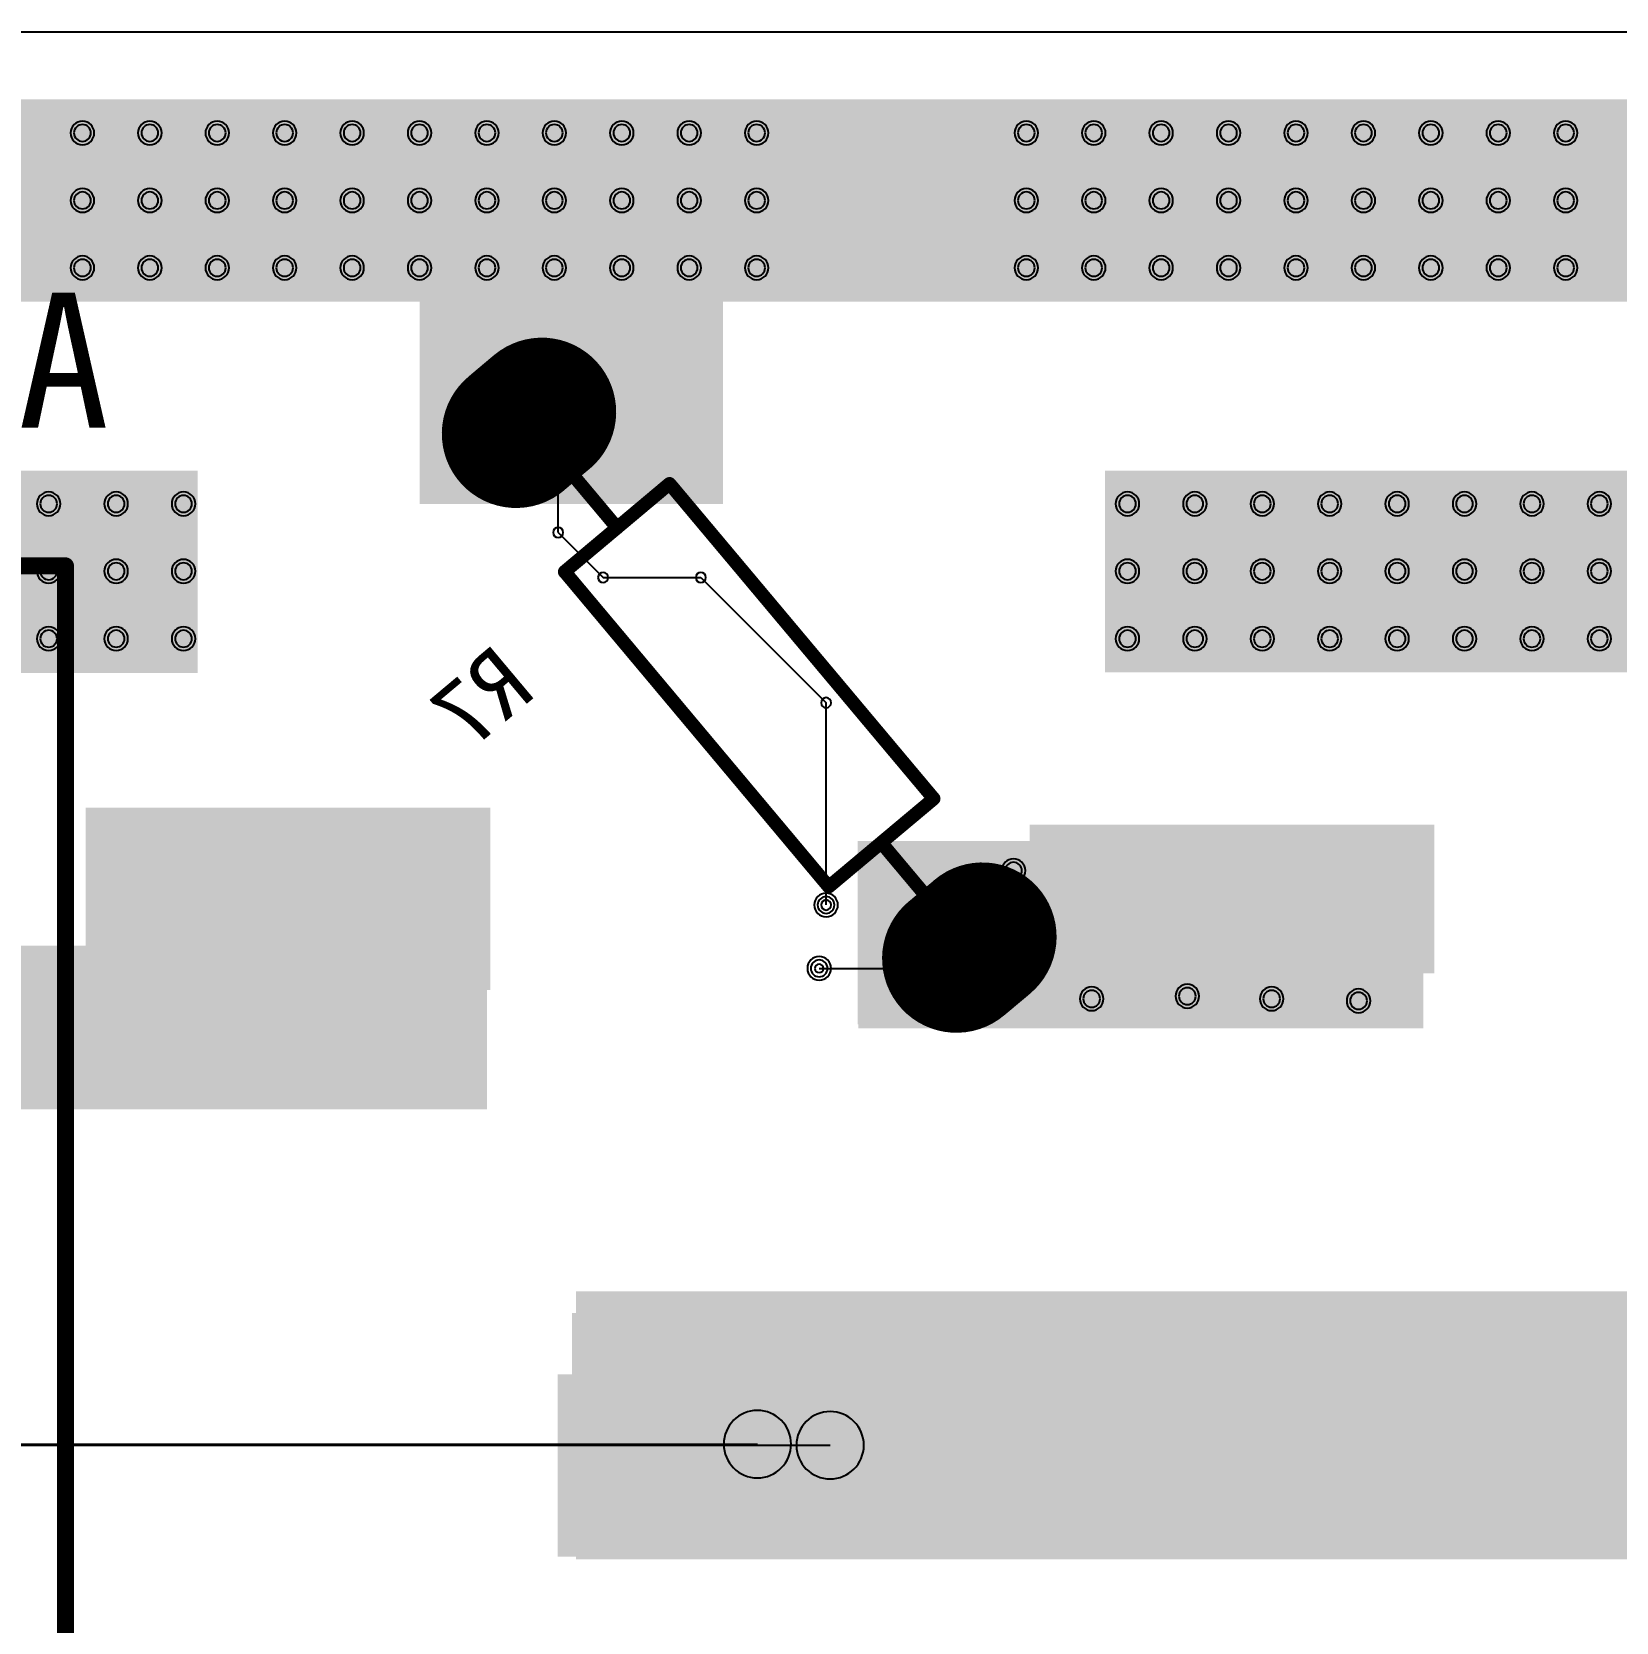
# Model space of a CAD drawing. Header units: inches. Extents: x 32166 to 34772, y 2386 to 4229.
# Drawn here: x 33185.8 to 33287.4, y 3170.2 to 3272.1 of the extents above; entities that cross this region are included whole.
import ezdxf

# ---------------------------------------------------------------- set-up
doc = ezdxf.new("R2010")
doc.units = ezdxf.units.IN
doc.header["$LTSCALE"] = 0.64311
doc.header["$MEASUREMENT"] = 0
for name, color, linetype in [('BOTTOMLAYER', 5, 'CONTINUOUS'), ('BOTTOMOVERLAY', 54, 'CONTINUOUS'), ('BOTTOMPASTE', 16, 'CONTINUOUS'), ('BOTTOMSOLDER', 6, 'CONTINUOUS'), ('KEEPOUTLAYER', 6, 'CONTINUOUS'), ('MULTILAYER', 9, 'CONTINUOUS')]:
    doc.layers.add(name, color=color, linetype=linetype)
doc.styles.get("Standard").update_dxf_attribs({"font": 'txt', "width": 0.8})

msp = doc.modelspace()

# ---------------------------------------------------------------- linework, layer by layer
at = {"layer": 'BOTTOMLAYER'}
for p, q in [((33219.57, 3239.97), (33219.57, 3244.45)), ((33219.57, 3239.97), (33222.45, 3237.09)), ((33222.45, 3237.09), (33228.72, 3237.09)), ((33228.72, 3237.09), (33236.74, 3229.07)), ((33236.74, 3216.11), (33236.74, 3229.07)), ((33245.2, 3212.05), (33245.92, 3212.76)), ((33245.92, 3212.76), (33245.92, 3213.38)), ((33236.3, 3212.05), (33236.3, 3212.05)), ((33236.3, 3212.05), (33245.2, 3212.05)), ((33136.14, 3181.57), (33232.34, 3181.57))]:
    msp.add_line(p, q, dxfattribs=at)
for points, const_width in [([(33218.53, 3247.7), (33216.88, 3246.31)], 8.64), ([(33219.07, 3244.03), (33220.06, 3244.86)], 2.16), ([(33246.75, 3214.07), (33245.09, 3212.68)], 8.64)]:
    msp.add_lwpolyline(points, dxfattribs=dict(at, const_width=const_width))
for points, const_width in [([(33217.14, 3249.35, 1), (33219.92, 3246.04, 1)], 4.32), ([(33215.49, 3247.96, 1), (33218.27, 3244.65, 1)], 4.32), ([(33218.72, 3244.44, 1), (33219.42, 3243.62, 1)], 1.08), ([(33219.72, 3245.28, 1), (33220.41, 3244.45, 1)], 1.08), ([(33245.36, 3215.73, 1), (33248.13, 3212.42, 1)], 4.32), ([(33243.7, 3214.34, 1), (33246.48, 3211.03, 1)], 4.32)]:
    msp.add_lwpolyline(points, format="xyb", close=True, dxfattribs=dict(at, const_width=const_width))
for centre, radius, start, end in [((33189.09, 3265.57), 0.54, 0, 180), ((33189.09, 3265.57), 0.54, 180, 0), ((33193.41, 3265.57), 0.54, 0, 180), ((33193.41, 3265.57), 0.54, 180, 0), ((33197.73, 3265.57), 0.54, 0, 180), ((33197.73, 3265.57), 0.54, 180, 0), ((33202.05, 3265.57), 0.54, 0, 180), ((33202.05, 3265.57), 0.54, 180, 0), ((33206.37, 3265.57), 0.54, 0, 180), ((33206.37, 3265.57), 0.54, 180, 0), ((33210.69, 3265.57), 0.54, 0, 180), ((33210.69, 3265.57), 0.54, 180, 0), ((33215.01, 3265.57), 0.54, 0, 180), ((33215.01, 3265.57), 0.54, 180, 0), ((33219.33, 3265.57), 0.54, 0, 180), ((33219.33, 3265.57), 0.54, 180, 0), ((33223.65, 3265.57), 0.54, 0, 180), ((33223.65, 3265.57), 0.54, 180, 0), ((33227.97, 3265.57), 0.54, 0, 180), ((33227.97, 3265.57), 0.54, 180, 0), ((33232.29, 3265.57), 0.54, 0, 180), ((33232.29, 3265.57), 0.54, 180, 0), ((33249.57, 3265.57), 0.54, 0, 180), ((33249.57, 3265.57), 0.54, 180, 0), ((33253.89, 3265.57), 0.54, 0, 180), ((33253.89, 3265.57), 0.54, 180, 0), ((33258.21, 3265.57), 0.54, 0, 180), ((33258.21, 3265.57), 0.54, 180, 0), ((33262.53, 3265.57), 0.54, 0, 180), ((33262.53, 3265.57), 0.54, 180, 0), ((33266.85, 3265.57), 0.54, 0, 180), ((33266.85, 3265.57), 0.54, 180, 0), ((33271.17, 3265.57), 0.54, 0, 180), ((33271.17, 3265.57), 0.54, 180, 0), ((33275.49, 3265.57), 0.54, 0, 180), ((33275.49, 3265.57), 0.54, 180, 0), ((33279.81, 3265.57), 0.54, 0, 180), ((33279.81, 3265.57), 0.54, 180, 0), ((33284.13, 3265.57), 0.54, 0, 180), ((33284.13, 3265.57), 0.54, 180, 0), ((33189.09, 3261.25), 0.54, 0, 180), ((33193.41, 3261.25), 0.54, 0, 180), ((33197.73, 3261.25), 0.54, 0, 180), ((33202.05, 3261.25), 0.54, 0, 180), ((33206.37, 3261.25), 0.54, 0, 180), ((33210.69, 3261.25), 0.54, 0, 180), ((33215.01, 3261.25), 0.54, 0, 180), ((33219.33, 3261.25), 0.54, 0, 180), ((33223.65, 3261.25), 0.54, 0, 180), ((33227.97, 3261.25), 0.54, 0, 180), ((33232.29, 3261.25), 0.54, 0, 180), ((33249.57, 3261.25), 0.54, 0, 180), ((33253.89, 3261.25), 0.54, 0, 180), ((33258.21, 3261.25), 0.54, 0, 180), ((33262.53, 3261.25), 0.54, 0, 180), ((33266.85, 3261.25), 0.54, 0, 180), ((33271.17, 3261.25), 0.54, 0, 180), ((33275.49, 3261.25), 0.54, 0, 180), ((33279.81, 3261.25), 0.54, 0, 180), ((33284.13, 3261.25), 0.54, 0, 180), ((33189.09, 3261.25), 0.54, 180, 0), ((33193.41, 3261.25), 0.54, 180, 0), ((33197.73, 3261.25), 0.54, 180, 0), ((33202.05, 3261.25), 0.54, 180, 0), ((33206.37, 3261.25), 0.54, 180, 0), ((33210.69, 3261.25), 0.54, 180, 0), ((33215.01, 3261.25), 0.54, 180, 0), ((33219.33, 3261.25), 0.54, 180, 0), ((33223.65, 3261.25), 0.54, 180, 0), ((33227.97, 3261.25), 0.54, 180, 0), ((33232.29, 3261.25), 0.54, 180, 0), ((33249.57, 3261.25), 0.54, 180, 0), ((33253.89, 3261.25), 0.54, 180, 0), ((33258.21, 3261.25), 0.54, 180, 0), ((33262.53, 3261.25), 0.54, 180, 0), ((33266.85, 3261.25), 0.54, 180, 0), ((33271.17, 3261.25), 0.54, 180, 0), ((33275.49, 3261.25), 0.54, 180, 0), ((33279.81, 3261.25), 0.54, 180, 0), ((33284.13, 3261.25), 0.54, 180, 0), ((33189.09, 3256.93), 0.54, 0, 180), ((33193.41, 3256.93), 0.54, 0, 180), ((33197.73, 3256.93), 0.54, 0, 180), ((33202.05, 3256.93), 0.54, 0, 180), ((33206.37, 3256.93), 0.54, 0, 180), ((33210.69, 3256.93), 0.54, 0, 180), ((33215.01, 3256.93), 0.54, 0, 180), ((33219.33, 3256.93), 0.54, 0, 180), ((33223.65, 3256.93), 0.54, 0, 180), ((33227.97, 3256.93), 0.54, 0, 180), ((33232.29, 3256.93), 0.54, 0, 180), ((33249.57, 3256.93), 0.54, 0, 180), ((33253.89, 3256.93), 0.54, 0, 180), ((33258.21, 3256.93), 0.54, 0, 180), ((33262.53, 3256.93), 0.54, 0, 180), ((33266.85, 3256.93), 0.54, 0, 180), ((33271.17, 3256.93), 0.54, 0, 180), ((33275.49, 3256.93), 0.54, 0, 180), ((33279.81, 3256.93), 0.54, 0, 180), ((33284.13, 3256.93), 0.54, 0, 180), ((33189.09, 3256.93), 0.54, 180, 0), ((33193.41, 3256.93), 0.54, 180, 0), ((33197.73, 3256.93), 0.54, 180, 0), ((33202.05, 3256.93), 0.54, 180, 0), ((33206.37, 3256.93), 0.54, 180, 0), ((33210.69, 3256.93), 0.54, 180, 0), ((33215.01, 3256.93), 0.54, 180, 0), ((33219.33, 3256.93), 0.54, 180, 0), ((33223.65, 3256.93), 0.54, 180, 0), ((33227.97, 3256.93), 0.54, 180, 0), ((33232.29, 3256.93), 0.54, 180, 0), ((33249.57, 3256.93), 0.54, 180, 0), ((33253.89, 3256.93), 0.54, 180, 0), ((33258.21, 3256.93), 0.54, 180, 0), ((33262.53, 3256.93), 0.54, 180, 0), ((33266.85, 3256.93), 0.54, 180, 0), ((33271.17, 3256.93), 0.54, 180, 0), ((33275.49, 3256.93), 0.54, 180, 0), ((33279.81, 3256.93), 0.54, 180, 0), ((33284.13, 3256.93), 0.54, 180, 0), ((33219.57, 3244.45), 0.324, 0, 180), ((33219.57, 3244.45), 0.324, 180, 0), ((33186.93, 3241.81), 0.54, 0, 180), ((33191.25, 3241.81), 0.54, 0, 180), ((33195.57, 3241.81), 0.54, 0, 180), ((33256.05, 3241.81), 0.54, 0, 180), ((33260.37, 3241.81), 0.54, 0, 180), ((33264.69, 3241.81), 0.54, 0, 180), ((33269.01, 3241.81), 0.54, 0, 180), ((33273.33, 3241.81), 0.54, 0, 180), ((33277.65, 3241.81), 0.54, 0, 180), ((33281.97, 3241.81), 0.54, 0, 180), ((33286.29, 3241.81), 0.54, 0, 180), ((33186.93, 3241.81), 0.54, 180, 0), ((33191.25, 3241.81), 0.54, 180, 0), ((33195.57, 3241.81), 0.54, 180, 0), ((33256.05, 3241.81), 0.54, 180, 0), ((33260.37, 3241.81), 0.54, 180, 0), ((33264.69, 3241.81), 0.54, 180, 0), ((33269.01, 3241.81), 0.54, 180, 0), ((33273.33, 3241.81), 0.54, 180, 0), ((33277.65, 3241.81), 0.54, 180, 0), ((33281.97, 3241.81), 0.54, 180, 0), ((33286.29, 3241.81), 0.54, 180, 0), ((33219.57, 3239.97), 0.324, 0, 180), ((33219.57, 3239.97), 0.324, 0, 180), ((33219.57, 3239.97), 0.324, 180, 0), ((33219.57, 3239.97), 0.324, 180, 0), ((33186.93, 3237.49), 0.54, 0, 180), ((33186.93, 3237.49), 0.54, 0, 180), ((33191.25, 3237.49), 0.54, 0, 180), ((33195.57, 3237.49), 0.54, 0, 180), ((33256.05, 3237.49), 0.54, 0, 180), ((33260.37, 3237.49), 0.54, 0, 180), ((33264.69, 3237.49), 0.54, 0, 180), ((33269.01, 3237.49), 0.54, 0, 180), ((33273.33, 3237.49), 0.54, 0, 180), ((33277.65, 3237.49), 0.54, 0, 180), ((33281.97, 3237.49), 0.54, 0, 180), ((33286.29, 3237.49), 0.54, 0, 180), ((33186.93, 3237.49), 0.54, 180, 0), ((33186.93, 3237.49), 0.54, 180, 0), ((33191.25, 3237.49), 0.54, 180, 0), ((33195.57, 3237.49), 0.54, 180, 0), ((33222.45, 3237.09), 0.324, 0, 180), ((33222.45, 3237.09), 0.324, 0, 180), ((33222.45, 3237.09), 0.324, 180, 0), ((33222.45, 3237.09), 0.324, 180, 0), ((33228.72, 3237.09), 0.324, 0, 180), ((33228.72, 3237.09), 0.324, 0, 180), ((33228.72, 3237.09), 0.324, 180, 0), ((33228.72, 3237.09), 0.324, 180, 0), ((33256.05, 3237.49), 0.54, 180, 0), ((33260.37, 3237.49), 0.54, 180, 0), ((33264.69, 3237.49), 0.54, 180, 0), ((33269.01, 3237.49), 0.54, 180, 0), ((33273.33, 3237.49), 0.54, 180, 0), ((33277.65, 3237.49), 0.54, 180, 0), ((33281.97, 3237.49), 0.54, 180, 0), ((33286.29, 3237.49), 0.54, 180, 0), ((33186.93, 3233.17), 0.54, 0, 180), ((33186.93, 3233.17), 0.54, 0, 180), ((33186.93, 3233.17), 0.54, 180, 0), ((33186.93, 3233.17), 0.54, 180, 0), ((33191.25, 3233.17), 0.54, 0, 180), ((33191.25, 3233.17), 0.54, 180, 0), ((33195.57, 3233.17), 0.54, 0, 180), ((33195.57, 3233.17), 0.54, 180, 0), ((33256.05, 3233.17), 0.54, 0, 180), ((33256.05, 3233.17), 0.54, 180, 0), ((33260.37, 3233.17), 0.54, 0, 180), ((33260.37, 3233.17), 0.54, 180, 0), ((33264.69, 3233.17), 0.54, 0, 180), ((33264.69, 3233.17), 0.54, 180, 0), ((33269.01, 3233.17), 0.54, 0, 180), ((33269.01, 3233.17), 0.54, 180, 0), ((33273.33, 3233.17), 0.54, 0, 180), ((33273.33, 3233.17), 0.54, 180, 0), ((33277.65, 3233.17), 0.54, 0, 180), ((33277.65, 3233.17), 0.54, 180, 0), ((33281.97, 3233.17), 0.54, 0, 180), ((33281.97, 3233.17), 0.54, 180, 0), ((33286.29, 3233.17), 0.54, 0, 180), ((33286.29, 3233.17), 0.54, 180, 0), ((33236.74, 3229.07), 0.324, 0, 180), ((33236.74, 3229.07), 0.324, 0, 180), ((33236.74, 3229.07), 0.324, 180, 0), ((33236.74, 3229.07), 0.324, 180, 0), ((33248.75, 3218.31), 0.54, 0, 180), ((33248.75, 3218.31), 0.54, 180, 0), ((33236.74, 3216.11), 0.54, 0, 180), ((33236.74, 3216.11), 0.54, 180, 0), ((33236.74, 3216.11), 0.324, 0, 180), ((33236.74, 3216.11), 0.324, 180, 0), ((33245.92, 3213.38), 0.274, 0, 180), ((33236.3, 3212.05), 0.54, 0, 180), ((33245.92, 3213.38), 0.274, 180, 0), ((33245.92, 3212.76), 0.274, 0, 180), ((33245.92, 3212.76), 0.274, 0, 180), ((33245.92, 3212.76), 0.274, 180, 0), ((33245.92, 3212.76), 0.274, 180, 0), ((33236.3, 3212.05), 0.54, 180, 0), ((33236.3, 3212.05), 0.274, 0, 180), ((33236.3, 3212.05), 0.274, 0, 180), ((33236.3, 3212.05), 0.274, 0, 180), ((33236.3, 3212.05), 0.274, 180, 0), ((33236.3, 3212.05), 0.274, 180, 0), ((33236.3, 3212.05), 0.274, 180, 0), ((33245.2, 3212.05), 0.274, 0, 180), ((33245.2, 3212.05), 0.274, 0, 180), ((33245.2, 3212.05), 0.274, 180, 0), ((33245.2, 3212.05), 0.274, 180, 0), ((33253.76, 3210.1), 0.54, 0, 180), ((33259.89, 3210.27), 0.54, 0, 180), ((33265.29, 3210.1), 0.54, 0, 180), ((33270.86, 3209.97), 0.54, 0, 180), ((33253.76, 3210.1), 0.54, 180, 0), ((33259.89, 3210.27), 0.54, 180, 0), ((33265.29, 3210.1), 0.54, 180, 0), ((33270.86, 3209.97), 0.54, 180, 0), ((33232.34, 3181.57), 2.16, 0, 180), ((33232.34, 3181.57), 2.16, 180, 0)]:
    msp.add_arc(centre, radius, start, end, dxfattribs=at)
for points in [[(33141.57, 3254.77), (33614.61, 3254.77), (33141.57, 3267.73), (33614.61, 3267.73)], [(33210.69, 3241.81), (33230.13, 3241.81), (33210.69, 3256.93), (33230.13, 3256.93)], [(33128.69, 3230.97), (33196.47, 3230.97), (33128.69, 3243.93), (33196.47, 3243.93)], [(33254.62, 3231.01), (33350.05, 3231.01), (33254.62, 3243.93), (33350.05, 3243.93)], [(33214.79, 3221.9), (33189.74, 3221.9), (33214.79, 3211.1), (33189.74, 3211.1)], [(33190.21, 3203.02), (33215.01, 3203.02), (33190.21, 3220.86), (33215.01, 3220.86)], [(33275.27, 3220.82), (33250.22, 3220.82), (33275.27, 3212.18), (33250.22, 3212.18)], [(33238.81, 3208.2), (33275.01, 3208.2), (33238.81, 3220.21), (33275.01, 3220.21)], [(33139.45, 3203.02), (33215.01, 3203.02), (33139.45, 3213.51), (33215.01, 3213.51)], [(33220.71, 3174.2), (33397.61, 3174.2), (33220.71, 3191.35), (33397.61, 3191.35)], [(33219.98, 3174.81), (33245.03, 3174.81), (33219.98, 3185.61), (33245.03, 3185.61)]]:
    msp.add_solid(points, dxfattribs=at)
at = {"layer": 'BOTTOMOVERLAY'}
for points, const_width in [([(33219.99, 3237.46), (33226.71, 3243.1)], 0.864), ([(33220.53, 3243.64), (33223.35, 3240.28)], 0.864), ([(33226.71, 3243.1), (33243.64, 3222.92)], 0.864), ([(33131.85, 3237.84), (33188.01, 3237.84)], 1.08), ([(33188.01, 3112.56), (33188.01, 3237.84)], 1.08), ([(33219.99, 3237.46), (33236.91, 3217.28)], 0.864), ([(33236.91, 3217.28), (33243.64, 3222.92)], 0.864), ([(33240.28, 3220.1), (33243.1, 3216.74)], 0.864)]:
    msp.add_lwpolyline(points, dxfattribs=dict(at, const_width=const_width))
for points, const_width in [([(33220.39, 3243.8, 1), (33220.67, 3243.47, 1)], 0.432), ([(33226.57, 3243.26, 1), (33226.85, 3242.93, 1)], 0.432), ([(33226.57, 3243.26, 1), (33226.85, 3242.93, 1)], 0.432), ([(33223.21, 3240.44, 1), (33223.49, 3240.11, 1)], 0.432), ([(33188.28, 3237.84, 1), (33187.74, 3237.84, 1)], 0.54), ([(33188.28, 3237.84, 1), (33187.74, 3237.84, 1)], 0.54), ([(33219.85, 3237.62, 1), (33220.12, 3237.29, 1)], 0.432), ([(33219.85, 3237.62, 1), (33220.12, 3237.29, 1)], 0.432), ([(33243.5, 3223.09, 1), (33243.78, 3222.76, 1)], 0.432), ([(33243.5, 3223.09, 1), (33243.78, 3222.76, 1)], 0.432), ([(33240.14, 3220.27, 1), (33240.41, 3219.94, 1)], 0.432), ([(33236.77, 3217.45, 1), (33237.05, 3217.12, 1)], 0.432), ([(33236.77, 3217.45, 1), (33237.05, 3217.12, 1)], 0.432), ([(33242.96, 3216.91, 1), (33243.24, 3216.58, 1)], 0.432)]:
    msp.add_lwpolyline(points, format="xyb", close=True, dxfattribs=dict(at, const_width=const_width))
at = {"layer": 'BOTTOMPASTE'}
for points, const_width in [([(33218.53, 3247.7), (33216.88, 3246.31)], 8.64), ([(33219.07, 3244.03), (33220.06, 3244.86)], 2.16)]:
    msp.add_lwpolyline(points, dxfattribs=dict(at, const_width=const_width))
for points, const_width in [([(33217.14, 3249.35, 1), (33219.92, 3246.04, 1)], 4.32), ([(33215.49, 3247.96, 1), (33218.27, 3244.65, 1)], 4.32), ([(33218.72, 3244.44, 1), (33219.42, 3243.62, 1)], 1.08), ([(33219.72, 3245.28, 1), (33220.41, 3244.45, 1)], 1.08)]:
    msp.add_lwpolyline(points, format="xyb", close=True, dxfattribs=dict(at, const_width=const_width))
at = {"layer": 'BOTTOMSOLDER'}
msp.add_line((33135.78, 3181.5), (33237, 3181.5), dxfattribs=at)
for points, const_width in [([(33218.53, 3247.7), (33216.88, 3246.31)], 9.52), ([(33219.07, 3244.03), (33220.06, 3244.86)], 3.04), ([(33246.75, 3214.07), (33245.09, 3212.68)], 9.52)]:
    msp.add_lwpolyline(points, dxfattribs=dict(at, const_width=const_width))
for points, const_width in [([(33217, 3249.52, 1), (33220.06, 3245.87, 1)], 4.76), ([(33215.35, 3248.13, 1), (33218.41, 3244.48, 1)], 4.76), ([(33219.58, 3245.44, 1), (33220.55, 3244.28, 1)], 1.52), ([(33218.58, 3244.61, 1), (33219.56, 3243.45, 1)], 1.52), ([(33245.22, 3215.9, 1), (33248.28, 3212.25, 1)], 4.76), ([(33243.56, 3214.51, 1), (33246.62, 3210.86, 1)], 4.76)]:
    msp.add_lwpolyline(points, format="xyb", close=True, dxfattribs=dict(at, const_width=const_width))
for centre, radius, start, end in [((33189.09, 3265.57), 0.759, 0, 180), ((33189.09, 3265.57), 0.759, 180, 0), ((33193.41, 3265.57), 0.759, 0, 180), ((33193.41, 3265.57), 0.759, 180, 0), ((33197.73, 3265.57), 0.759, 0, 180), ((33197.73, 3265.57), 0.759, 180, 0), ((33202.05, 3265.57), 0.759, 0, 180), ((33202.05, 3265.57), 0.759, 180, 0), ((33206.37, 3265.57), 0.759, 0, 180), ((33206.37, 3265.57), 0.759, 180, 0), ((33210.69, 3265.57), 0.759, 0, 180), ((33210.69, 3265.57), 0.759, 180, 0), ((33215.01, 3265.57), 0.759, 0, 180), ((33215.01, 3265.57), 0.759, 180, 0), ((33219.33, 3265.57), 0.759, 0, 180), ((33219.33, 3265.57), 0.759, 180, 0), ((33223.65, 3265.57), 0.759, 0, 180), ((33223.65, 3265.57), 0.759, 180, 0), ((33227.97, 3265.57), 0.759, 0, 180), ((33227.97, 3265.57), 0.759, 180, 0), ((33232.29, 3265.57), 0.759, 0, 180), ((33232.29, 3265.57), 0.759, 180, 0), ((33249.57, 3265.57), 0.759, 0, 180), ((33249.57, 3265.57), 0.759, 180, 0), ((33253.89, 3265.57), 0.759, 0, 180), ((33253.89, 3265.57), 0.759, 180, 0), ((33258.21, 3265.57), 0.759, 0, 180), ((33258.21, 3265.57), 0.759, 180, 0), ((33262.53, 3265.57), 0.759, 0, 180), ((33262.53, 3265.57), 0.759, 180, 0), ((33266.85, 3265.57), 0.759, 0, 180), ((33266.85, 3265.57), 0.759, 180, 0), ((33271.17, 3265.57), 0.759, 0, 180), ((33271.17, 3265.57), 0.759, 180, 0), ((33275.49, 3265.57), 0.759, 0, 180), ((33275.49, 3265.57), 0.759, 180, 0), ((33279.81, 3265.57), 0.759, 0, 180), ((33279.81, 3265.57), 0.759, 180, 0), ((33284.13, 3265.57), 0.759, 0, 180), ((33284.13, 3265.57), 0.759, 180, 0), ((33189.09, 3261.25), 0.759, 0, 180), ((33193.41, 3261.25), 0.759, 0, 180), ((33197.73, 3261.25), 0.759, 0, 180), ((33202.05, 3261.25), 0.759, 0, 180), ((33206.37, 3261.25), 0.759, 0, 180), ((33210.69, 3261.25), 0.759, 0, 180), ((33215.01, 3261.25), 0.759, 0, 180), ((33219.33, 3261.25), 0.759, 0, 180), ((33223.65, 3261.25), 0.759, 0, 180), ((33227.97, 3261.25), 0.759, 0, 180), ((33232.29, 3261.25), 0.759, 0, 180), ((33249.57, 3261.25), 0.759, 0, 180), ((33253.89, 3261.25), 0.759, 0, 180), ((33258.21, 3261.25), 0.759, 0, 180), ((33262.53, 3261.25), 0.759, 0, 180), ((33266.85, 3261.25), 0.759, 0, 180), ((33271.17, 3261.25), 0.759, 0, 180), ((33275.49, 3261.25), 0.759, 0, 180), ((33279.81, 3261.25), 0.759, 0, 180), ((33284.13, 3261.25), 0.759, 0, 180), ((33189.09, 3261.25), 0.759, 180, 0), ((33193.41, 3261.25), 0.759, 180, 0), ((33197.73, 3261.25), 0.759, 180, 0), ((33202.05, 3261.25), 0.759, 180, 0), ((33206.37, 3261.25), 0.759, 180, 0), ((33210.69, 3261.25), 0.759, 180, 0), ((33215.01, 3261.25), 0.759, 180, 0), ((33219.33, 3261.25), 0.759, 180, 0), ((33223.65, 3261.25), 0.759, 180, 0), ((33227.97, 3261.25), 0.759, 180, 0), ((33232.29, 3261.25), 0.759, 180, 0), ((33249.57, 3261.25), 0.759, 180, 0), ((33253.89, 3261.25), 0.759, 180, 0), ((33258.21, 3261.25), 0.759, 180, 0), ((33262.53, 3261.25), 0.759, 180, 0), ((33266.85, 3261.25), 0.759, 180, 0), ((33271.17, 3261.25), 0.759, 180, 0), ((33275.49, 3261.25), 0.759, 180, 0), ((33279.81, 3261.25), 0.759, 180, 0), ((33284.13, 3261.25), 0.759, 180, 0), ((33189.09, 3256.93), 0.759, 0, 180), ((33193.41, 3256.93), 0.759, 0, 180), ((33197.73, 3256.93), 0.759, 0, 180), ((33202.05, 3256.93), 0.759, 0, 180), ((33206.37, 3256.93), 0.759, 0, 180), ((33210.69, 3256.93), 0.759, 0, 180), ((33215.01, 3256.93), 0.759, 0, 180), ((33219.33, 3256.93), 0.759, 0, 180), ((33223.65, 3256.93), 0.759, 0, 180), ((33227.97, 3256.93), 0.759, 0, 180), ((33232.29, 3256.93), 0.759, 0, 180), ((33249.57, 3256.93), 0.759, 0, 180), ((33253.89, 3256.93), 0.759, 0, 180), ((33258.21, 3256.93), 0.759, 0, 180), ((33262.53, 3256.93), 0.759, 0, 180), ((33266.85, 3256.93), 0.759, 0, 180), ((33271.17, 3256.93), 0.759, 0, 180), ((33275.49, 3256.93), 0.759, 0, 180), ((33279.81, 3256.93), 0.759, 0, 180), ((33284.13, 3256.93), 0.759, 0, 180), ((33189.09, 3256.93), 0.759, 180, 0), ((33193.41, 3256.93), 0.759, 180, 0), ((33197.73, 3256.93), 0.759, 180, 0), ((33202.05, 3256.93), 0.759, 180, 0), ((33206.37, 3256.93), 0.759, 180, 0), ((33210.69, 3256.93), 0.759, 180, 0), ((33215.01, 3256.93), 0.759, 180, 0), ((33219.33, 3256.93), 0.759, 180, 0), ((33223.65, 3256.93), 0.759, 180, 0), ((33227.97, 3256.93), 0.759, 180, 0), ((33232.29, 3256.93), 0.759, 180, 0), ((33249.57, 3256.93), 0.759, 180, 0), ((33253.89, 3256.93), 0.759, 180, 0), ((33258.21, 3256.93), 0.759, 180, 0), ((33262.53, 3256.93), 0.759, 180, 0), ((33266.85, 3256.93), 0.759, 180, 0), ((33271.17, 3256.93), 0.759, 180, 0), ((33275.49, 3256.93), 0.759, 180, 0), ((33279.81, 3256.93), 0.759, 180, 0), ((33284.13, 3256.93), 0.759, 180, 0), ((33186.93, 3241.81), 0.759, 0, 180), ((33191.25, 3241.81), 0.759, 0, 180), ((33195.57, 3241.81), 0.759, 0, 180), ((33256.05, 3241.81), 0.759, 0, 180), ((33260.37, 3241.81), 0.759, 0, 180), ((33264.69, 3241.81), 0.759, 0, 180), ((33269.01, 3241.81), 0.759, 0, 180), ((33273.33, 3241.81), 0.759, 0, 180), ((33277.65, 3241.81), 0.759, 0, 180), ((33281.97, 3241.81), 0.759, 0, 180), ((33286.29, 3241.81), 0.759, 0, 180), ((33186.93, 3241.81), 0.759, 180, 0), ((33191.25, 3241.81), 0.759, 180, 0), ((33195.57, 3241.81), 0.759, 180, 0), ((33256.05, 3241.81), 0.759, 180, 0), ((33260.37, 3241.81), 0.759, 180, 0), ((33264.69, 3241.81), 0.759, 180, 0), ((33269.01, 3241.81), 0.759, 180, 0), ((33273.33, 3241.81), 0.759, 180, 0), ((33277.65, 3241.81), 0.759, 180, 0), ((33281.97, 3241.81), 0.759, 180, 0), ((33286.29, 3241.81), 0.759, 180, 0), ((33186.93, 3237.49), 0.759, 0, 180), ((33186.93, 3237.49), 0.759, 0, 180), ((33191.25, 3237.49), 0.759, 0, 180), ((33195.57, 3237.49), 0.759, 0, 180), ((33256.05, 3237.49), 0.759, 0, 180), ((33260.37, 3237.49), 0.759, 0, 180), ((33264.69, 3237.49), 0.759, 0, 180), ((33269.01, 3237.49), 0.759, 0, 180), ((33273.33, 3237.49), 0.759, 0, 180), ((33277.65, 3237.49), 0.759, 0, 180), ((33281.97, 3237.49), 0.759, 0, 180), ((33286.29, 3237.49), 0.759, 0, 180), ((33186.93, 3237.49), 0.759, 180, 0), ((33186.93, 3237.49), 0.759, 180, 0), ((33191.25, 3237.49), 0.759, 180, 0), ((33195.57, 3237.49), 0.759, 180, 0), ((33256.05, 3237.49), 0.759, 180, 0), ((33260.37, 3237.49), 0.759, 180, 0), ((33264.69, 3237.49), 0.759, 180, 0), ((33269.01, 3237.49), 0.759, 180, 0), ((33273.33, 3237.49), 0.759, 180, 0), ((33277.65, 3237.49), 0.759, 180, 0), ((33281.97, 3237.49), 0.759, 180, 0), ((33286.29, 3237.49), 0.759, 180, 0), ((33186.93, 3233.17), 0.759, 0, 180), ((33186.93, 3233.17), 0.759, 0, 180), ((33191.25, 3233.17), 0.759, 0, 180), ((33195.57, 3233.17), 0.759, 0, 180), ((33256.05, 3233.17), 0.759, 0, 180), ((33260.37, 3233.17), 0.759, 0, 180), ((33264.69, 3233.17), 0.759, 0, 180), ((33269.01, 3233.17), 0.759, 0, 180), ((33273.33, 3233.17), 0.759, 0, 180), ((33277.65, 3233.17), 0.759, 0, 180), ((33281.97, 3233.17), 0.759, 0, 180), ((33286.29, 3233.17), 0.759, 0, 180), ((33186.93, 3233.17), 0.759, 180, 0), ((33186.93, 3233.17), 0.759, 180, 0), ((33191.25, 3233.17), 0.759, 180, 0), ((33195.57, 3233.17), 0.759, 180, 0), ((33256.05, 3233.17), 0.759, 180, 0), ((33260.37, 3233.17), 0.759, 180, 0), ((33264.69, 3233.17), 0.759, 180, 0), ((33269.01, 3233.17), 0.759, 180, 0), ((33273.33, 3233.17), 0.759, 180, 0), ((33277.65, 3233.17), 0.759, 180, 0), ((33281.97, 3233.17), 0.759, 180, 0), ((33286.29, 3233.17), 0.759, 180, 0), ((33248.75, 3218.31), 0.759, 0, 180), ((33248.75, 3218.31), 0.759, 180, 0), ((33236.74, 3216.11), 0.759, 0, 180), ((33236.74, 3216.11), 0.759, 180, 0), ((33236.3, 3212.05), 0.759, 0, 180), ((33236.3, 3212.05), 0.759, 180, 0), ((33253.76, 3210.1), 0.759, 0, 180), ((33259.89, 3210.27), 0.759, 0, 180), ((33265.29, 3210.1), 0.759, 0, 180), ((33270.86, 3209.97), 0.759, 0, 180), ((33253.76, 3210.1), 0.759, 180, 0), ((33259.89, 3210.27), 0.759, 180, 0), ((33265.29, 3210.1), 0.759, 180, 0), ((33270.86, 3209.97), 0.759, 180, 0), ((33237, 3181.5), 2.16, 0, 180), ((33237, 3181.5), 2.16, 180, 0)]:
    msp.add_arc(centre, radius, start, end, dxfattribs=at)
for points in [[(33141.57, 3255.2), (33614.61, 3255.2), (33141.57, 3267.73), (33614.61, 3267.73)], [(33210.69, 3241.81), (33230.13, 3241.81), (33210.69, 3256.93), (33230.13, 3256.93)], [(33215.23, 3222.34), (33189.3, 3222.34), (33215.23, 3210.66), (33189.3, 3210.66)], [(33275.71, 3221.26), (33249.78, 3221.26), (33275.71, 3211.74), (33249.78, 3211.74)], [(33238.77, 3208.46), (33274.49, 3208.46), (33238.77, 3220.21), (33274.49, 3220.21)], [(33139.45, 3203.1), (33214.79, 3203.1), (33139.45, 3213.43), (33214.79, 3213.43)], [(33220.45, 3176.02), (33394.94, 3176.02), (33220.45, 3189.97), (33394.94, 3189.97)], [(33219.54, 3174.37), (33245.47, 3174.37), (33219.54, 3186.05), (33245.47, 3186.05)]]:
    msp.add_solid(points, dxfattribs=at)
at = {"layer": 'KEEPOUTLAYER'}
msp.add_line((32893.17, 3272.05), (34340.37, 3272.05), dxfattribs=at)
at = {"layer": 'MULTILAYER', "const_width": 8.64}
msp.add_lwpolyline([(33246.75, 3214.07), (33245.09, 3212.68)], dxfattribs=at)
at = {"layer": 'MULTILAYER', "const_width": 4.32}
for points in [[(33245.36, 3215.73, 1), (33248.13, 3212.42, 1)], [(33243.7, 3214.34, 1), (33246.48, 3211.03, 1)]]:
    msp.add_lwpolyline(points, format="xyb", close=True, dxfattribs=at)
at = {"layer": 'MULTILAYER'}
for centre, start, end in [((33189.09, 3265.57), 0, 180), ((33189.09, 3265.57), 180, 0), ((33193.41, 3265.57), 0, 180), ((33193.41, 3265.57), 180, 0), ((33197.73, 3265.57), 0, 180), ((33197.73, 3265.57), 180, 0), ((33202.05, 3265.57), 0, 180), ((33202.05, 3265.57), 180, 0), ((33206.37, 3265.57), 0, 180), ((33206.37, 3265.57), 180, 0), ((33210.69, 3265.57), 0, 180), ((33210.69, 3265.57), 180, 0), ((33215.01, 3265.57), 0, 180), ((33215.01, 3265.57), 180, 0), ((33219.33, 3265.57), 0, 180), ((33219.33, 3265.57), 180, 0), ((33223.65, 3265.57), 0, 180), ((33223.65, 3265.57), 180, 0), ((33227.97, 3265.57), 0, 180), ((33227.97, 3265.57), 180, 0), ((33232.29, 3265.57), 0, 180), ((33232.29, 3265.57), 180, 0), ((33249.57, 3265.57), 0, 180), ((33249.57, 3265.57), 180, 0), ((33253.89, 3265.57), 0, 180), ((33253.89, 3265.57), 180, 0), ((33258.21, 3265.57), 0, 180), ((33258.21, 3265.57), 180, 0), ((33262.53, 3265.57), 0, 180), ((33262.53, 3265.57), 180, 0), ((33266.85, 3265.57), 0, 180), ((33266.85, 3265.57), 180, 0), ((33271.17, 3265.57), 0, 180), ((33271.17, 3265.57), 180, 0), ((33275.49, 3265.57), 0, 180), ((33275.49, 3265.57), 180, 0), ((33279.81, 3265.57), 0, 180), ((33279.81, 3265.57), 180, 0), ((33284.13, 3265.57), 0, 180), ((33284.13, 3265.57), 180, 0), ((33189.09, 3261.25), 0, 180), ((33193.41, 3261.25), 0, 180), ((33197.73, 3261.25), 0, 180), ((33202.05, 3261.25), 0, 180), ((33206.37, 3261.25), 0, 180), ((33210.69, 3261.25), 0, 180), ((33215.01, 3261.25), 0, 180), ((33219.33, 3261.25), 0, 180), ((33223.65, 3261.25), 0, 180), ((33227.97, 3261.25), 0, 180), ((33232.29, 3261.25), 0, 180), ((33249.57, 3261.25), 0, 180), ((33253.89, 3261.25), 0, 180), ((33258.21, 3261.25), 0, 180), ((33262.53, 3261.25), 0, 180), ((33266.85, 3261.25), 0, 180), ((33271.17, 3261.25), 0, 180), ((33275.49, 3261.25), 0, 180), ((33279.81, 3261.25), 0, 180), ((33284.13, 3261.25), 0, 180), ((33189.09, 3261.25), 180, 0), ((33193.41, 3261.25), 180, 0), ((33197.73, 3261.25), 180, 0), ((33202.05, 3261.25), 180, 0), ((33206.37, 3261.25), 180, 0), ((33210.69, 3261.25), 180, 0), ((33215.01, 3261.25), 180, 0), ((33219.33, 3261.25), 180, 0), ((33223.65, 3261.25), 180, 0), ((33227.97, 3261.25), 180, 0), ((33232.29, 3261.25), 180, 0), ((33249.57, 3261.25), 180, 0), ((33253.89, 3261.25), 180, 0), ((33258.21, 3261.25), 180, 0), ((33262.53, 3261.25), 180, 0), ((33266.85, 3261.25), 180, 0), ((33271.17, 3261.25), 180, 0), ((33275.49, 3261.25), 180, 0), ((33279.81, 3261.25), 180, 0), ((33284.13, 3261.25), 180, 0), ((33189.09, 3256.93), 0, 180), ((33193.41, 3256.93), 0, 180), ((33197.73, 3256.93), 0, 180), ((33202.05, 3256.93), 0, 180), ((33206.37, 3256.93), 0, 180), ((33210.69, 3256.93), 0, 180), ((33215.01, 3256.93), 0, 180), ((33219.33, 3256.93), 0, 180), ((33223.65, 3256.93), 0, 180), ((33227.97, 3256.93), 0, 180), ((33232.29, 3256.93), 0, 180), ((33249.57, 3256.93), 0, 180), ((33253.89, 3256.93), 0, 180), ((33258.21, 3256.93), 0, 180), ((33262.53, 3256.93), 0, 180), ((33266.85, 3256.93), 0, 180), ((33271.17, 3256.93), 0, 180), ((33275.49, 3256.93), 0, 180), ((33279.81, 3256.93), 0, 180), ((33284.13, 3256.93), 0, 180), ((33189.09, 3256.93), 180, 0), ((33193.41, 3256.93), 180, 0), ((33197.73, 3256.93), 180, 0), ((33202.05, 3256.93), 180, 0), ((33206.37, 3256.93), 180, 0), ((33210.69, 3256.93), 180, 0), ((33215.01, 3256.93), 180, 0), ((33219.33, 3256.93), 180, 0), ((33223.65, 3256.93), 180, 0), ((33227.97, 3256.93), 180, 0), ((33232.29, 3256.93), 180, 0), ((33249.57, 3256.93), 180, 0), ((33253.89, 3256.93), 180, 0), ((33258.21, 3256.93), 180, 0), ((33262.53, 3256.93), 180, 0), ((33266.85, 3256.93), 180, 0), ((33271.17, 3256.93), 180, 0), ((33275.49, 3256.93), 180, 0), ((33279.81, 3256.93), 180, 0), ((33284.13, 3256.93), 180, 0), ((33186.93, 3241.81), 0, 180), ((33191.25, 3241.81), 0, 180), ((33195.57, 3241.81), 0, 180), ((33256.05, 3241.81), 0, 180), ((33260.37, 3241.81), 0, 180), ((33264.69, 3241.81), 0, 180), ((33269.01, 3241.81), 0, 180), ((33273.33, 3241.81), 0, 180), ((33277.65, 3241.81), 0, 180), ((33281.97, 3241.81), 0, 180), ((33286.29, 3241.81), 0, 180), ((33186.93, 3241.81), 180, 0), ((33191.25, 3241.81), 180, 0), ((33195.57, 3241.81), 180, 0), ((33256.05, 3241.81), 180, 0), ((33260.37, 3241.81), 180, 0), ((33264.69, 3241.81), 180, 0), ((33269.01, 3241.81), 180, 0), ((33273.33, 3241.81), 180, 0), ((33277.65, 3241.81), 180, 0), ((33281.97, 3241.81), 180, 0), ((33286.29, 3241.81), 180, 0), ((33186.93, 3237.49), 0, 180), ((33186.93, 3237.49), 0, 180), ((33191.25, 3237.49), 0, 180), ((33195.57, 3237.49), 0, 180), ((33256.05, 3237.49), 0, 180), ((33260.37, 3237.49), 0, 180), ((33264.69, 3237.49), 0, 180), ((33269.01, 3237.49), 0, 180), ((33273.33, 3237.49), 0, 180), ((33277.65, 3237.49), 0, 180), ((33281.97, 3237.49), 0, 180), ((33286.29, 3237.49), 0, 180), ((33186.93, 3237.49), 180, 0), ((33186.93, 3237.49), 180, 0), ((33191.25, 3237.49), 180, 0), ((33195.57, 3237.49), 180, 0), ((33256.05, 3237.49), 180, 0), ((33260.37, 3237.49), 180, 0), ((33264.69, 3237.49), 180, 0), ((33269.01, 3237.49), 180, 0), ((33273.33, 3237.49), 180, 0), ((33277.65, 3237.49), 180, 0), ((33281.97, 3237.49), 180, 0), ((33286.29, 3237.49), 180, 0), ((33186.93, 3233.17), 0, 180), ((33186.93, 3233.17), 0, 180), ((33186.93, 3233.17), 180, 0), ((33186.93, 3233.17), 180, 0), ((33191.25, 3233.17), 0, 180), ((33191.25, 3233.17), 180, 0), ((33195.57, 3233.17), 0, 180), ((33195.57, 3233.17), 180, 0), ((33256.05, 3233.17), 0, 180), ((33256.05, 3233.17), 180, 0), ((33260.37, 3233.17), 0, 180), ((33260.37, 3233.17), 180, 0), ((33264.69, 3233.17), 0, 180), ((33264.69, 3233.17), 180, 0), ((33269.01, 3233.17), 0, 180), ((33269.01, 3233.17), 180, 0), ((33273.33, 3233.17), 0, 180), ((33273.33, 3233.17), 180, 0), ((33277.65, 3233.17), 0, 180), ((33277.65, 3233.17), 180, 0), ((33281.97, 3233.17), 0, 180), ((33281.97, 3233.17), 180, 0), ((33286.29, 3233.17), 0, 180), ((33286.29, 3233.17), 180, 0), ((33248.75, 3218.31), 0, 180), ((33248.75, 3218.31), 180, 0), ((33236.74, 3216.11), 0, 180), ((33236.74, 3216.11), 180, 0), ((33236.3, 3212.05), 0, 180), ((33236.3, 3212.05), 180, 0), ((33253.76, 3210.1), 0, 180), ((33259.89, 3210.27), 0, 180), ((33265.29, 3210.1), 0, 180), ((33270.86, 3209.97), 0, 180), ((33253.76, 3210.1), 180, 0), ((33259.89, 3210.27), 180, 0), ((33265.29, 3210.1), 180, 0), ((33270.86, 3209.97), 180, 0)]:
    msp.add_arc(centre, 0.54, start, end, dxfattribs=at)
for points in [[(33214.79, 3221.9), (33189.74, 3221.9), (33214.79, 3211.1), (33189.74, 3211.1)], [(33275.27, 3220.82), (33250.22, 3220.82), (33275.27, 3212.18), (33250.22, 3212.18)], [(33219.98, 3174.81), (33245.03, 3174.81), (33219.98, 3185.61), (33245.03, 3185.61)]]:
    msp.add_solid(points, dxfattribs=at)

# ---------------------------------------------------------------- texts
at = {"layer": 'BOTTOMOVERLAY', "text_generation_flag": 2}
for s, height, rotation, p in [('AC4', 8.64, 360, (33190.82, 3246.69)), ('R7', 4.32, 40, (33218.3, 3229.62))]:
    msp.add_text(s, height=height, rotation=rotation, dxfattribs=at).set_placement(p)

doc.saveas('drawing.dxf')
